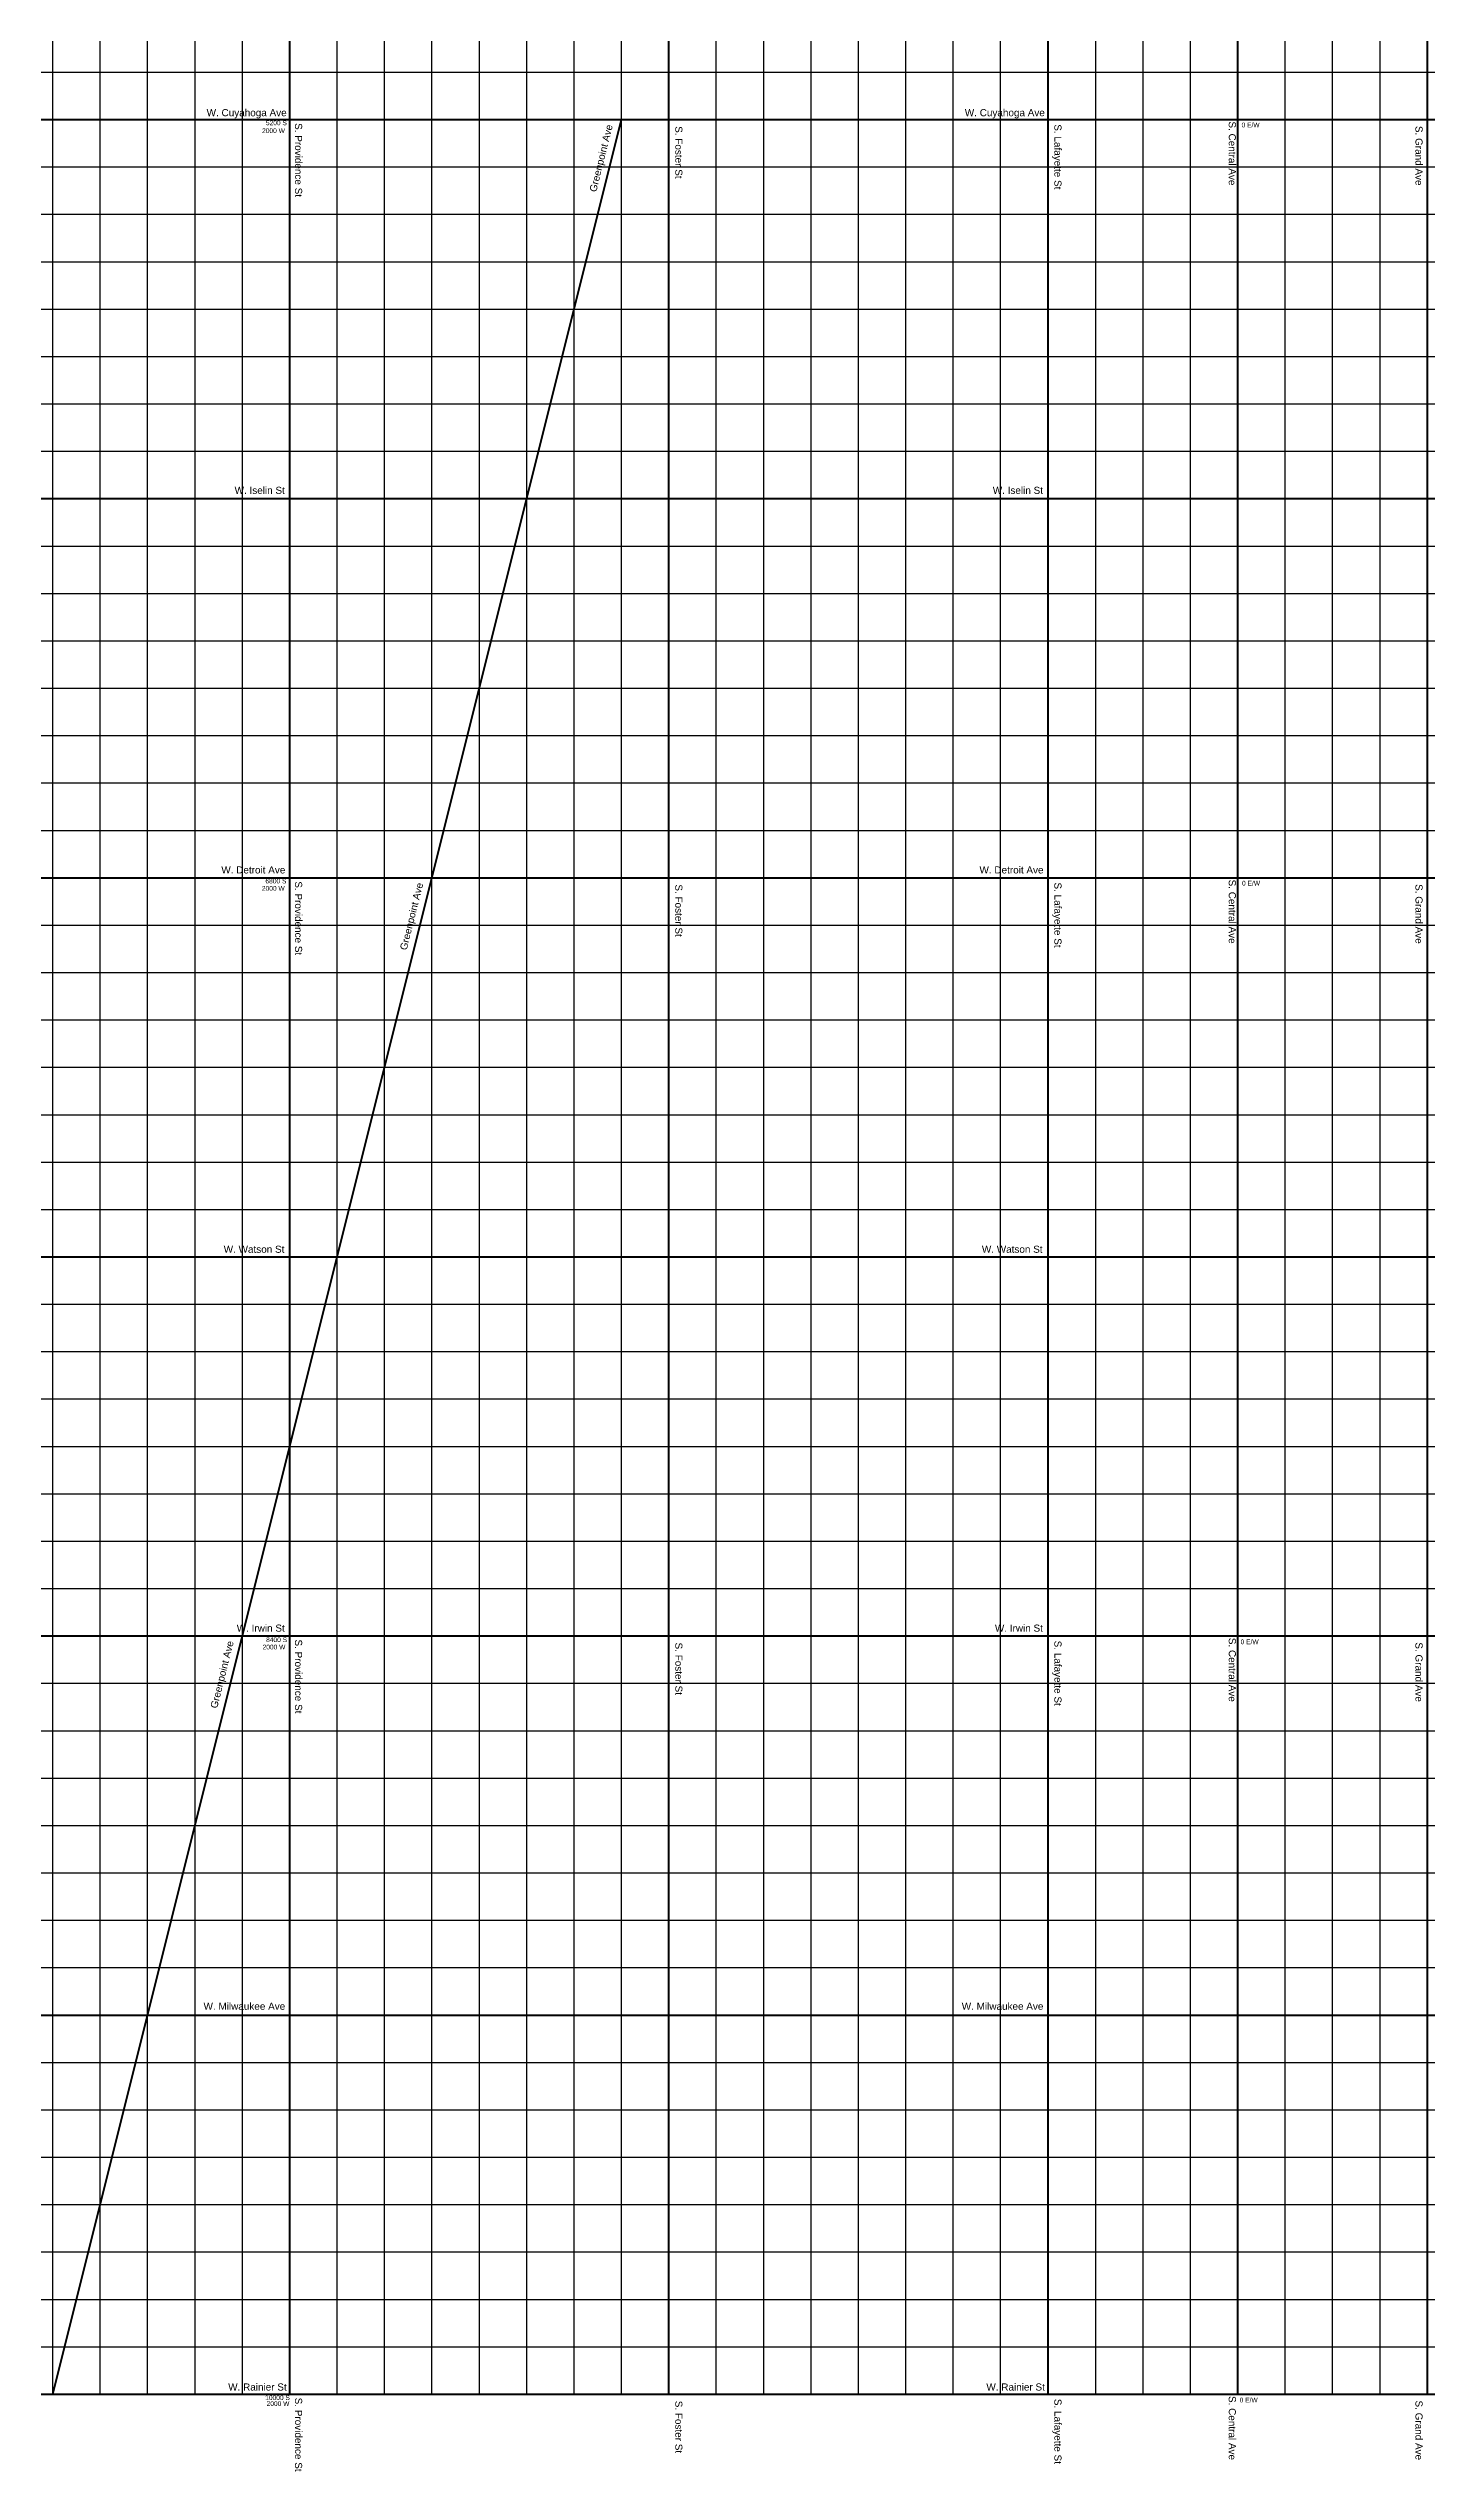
# Model space of a CAD drawing. Header units: inches. Extents: x -196 to 213, y -195 to 213.
# Drawn here: x -42.2 to 16, y -195.3 to -93 of the extents above; entities that cross this region are included whole.
import ezdxf

# ---------------------------------------------------------------- set-up
doc = ezdxf.new("R2010")
doc.units = ezdxf.units.IN
doc.header["$MEASUREMENT"] = 0
for name, color, linetype, lineweight in [('dia-major-st', 7, 'Continuous', 80), ('streets-major', 7, 'Continuous', 80), ('streets-minor', 7, 'Continuous', 30), ('text', 7, 'Continuous', 30)]:
    doc.layers.add(name, color=color, linetype=linetype, lineweight=lineweight)
doc.styles.get("Standard").update_dxf_attribs({"font": 'arial.ttf'})

msp = doc.modelspace()

# ---------------------------------------------------------------- linework, layer by layer
at = {"layer": 'dia-major-st'}
msp.add_line((-42, -192), (-18, -96), dxfattribs=at)
at = {"layer": 'streets-major'}
for p, q in [((-32, -192), (-32, 208)), ((-16, -192), (-16, 208)), ((0, 0), (0, -192)), ((8, 0), (8, -192)), ((16, 0), (16, -192)), ((-192, -96), (208, -96)), ((-192, -112), (208, -112)), ((-192, -128), (208, -128)), ((-192, -144), (208, -144)), ((-192, -160), (208, -160)), ((-192, -176), (208, -176)), ((-92, -192), (8, -192)), ((8, -192), (108, -192))]:
    msp.add_line(p, q, dxfattribs=at)
at = {"layer": 'streets-minor'}
for p, q in [((-42, -192), (-42, 208)), ((-40, -192), (-40, 208)), ((-38, -192), (-38, 208)), ((-36, -192), (-36, 208)), ((-34, -192), (-34, 208)), ((-30, -192), (-30, 208)), ((-28, -192), (-28, 208)), ((-26, -192), (-26, 208)), ((-24, -192), (-24, 208)), ((-22, -192), (-22, 208)), ((-20, -192), (-20, 208)), ((-18, -192), (-18, 208)), ((-14, -192), (-14, 208)), ((-12, -192), (-12, 208)), ((-10, -192), (-10, 208)), ((-8, -192), (-8, 208)), ((-6, -192), (-6, 208)), ((-4, -192), (-4, 208)), ((-2, -192), (-2, 208)), ((2, 0), (2, -192)), ((4, 0), (4, -192)), ((6, 0), (6, -192)), ((10, 0), (10, -192)), ((12, 0), (12, -192)), ((14, 0), (14, -192)), ((-192, -94), (208, -94)), ((-192, -98), (208, -98)), ((-192, -100), (208, -100)), ((-192, -102), (208, -102)), ((-192, -104), (208, -104)), ((-192, -106), (208, -106)), ((-192, -108), (208, -108)), ((-192, -110), (208, -110)), ((-192, -114), (208, -114)), ((-192, -116), (208, -116)), ((-192, -118), (208, -118)), ((-192, -120), (208, -120)), ((-192, -122), (208, -122)), ((-192, -124), (208, -124)), ((-192, -126), (208, -126)), ((-192, -130), (208, -130)), ((-192, -132), (208, -132)), ((-192, -134), (208, -134)), ((-192, -136), (208, -136)), ((-192, -138), (208, -138)), ((-192, -140), (208, -140)), ((-192, -142), (208, -142)), ((-192, -146), (208, -146)), ((-192, -148), (208, -148)), ((-192, -150), (208, -150)), ((-192, -152), (208, -152)), ((-192, -154), (208, -154)), ((-192, -156), (208, -156)), ((-192, -158), (208, -158)), ((-192, -162), (208, -162)), ((-192, -164), (208, -164)), ((-192, -166), (208, -166)), ((-192, -168), (208, -168)), ((-192, -170), (208, -170)), ((-192, -172), (208, -172)), ((-192, -174), (208, -174)), ((-192, -178), (208, -178)), ((-192, -180), (208, -180)), ((-192, -182), (208, -182)), ((-192, -184), (208, -184)), ((-192, -186), (208, -186)), ((-192, -188), (208, -188)), ((-192, -190), (208, -190))]:
    msp.add_line(p, q, dxfattribs=at)

# ---------------------------------------------------------------- texts
at = {"layer": 'text'}
for s, height, p in [('W. Cuyahoga Ave', 0.3, (-35.51, -95.86)), ('5200 S', 0.2, (-33.01, -96.24)), ('W. Cuyahoga Ave', 0.3, (-3.51, -95.86)), ('0 E/W', 0.2, (8.17, -96.33)), ('2000 W', 0.2, (-33.17, -96.57)), ('W. Iselin St', 0.3, (-34.33, -111.8)), ('W. Iselin St', 0.3, (-2.33, -111.8)), ('W. Detroit Ave', 0.3, (-34.89, -127.82)), ('W. Detroit Ave', 0.3, (-2.89, -127.82)), ('2000 W', 0.2, (-33.18, -128.55)), ('6800 S', 0.2, (-33.03, -128.24)), ('0 E/W', 0.2, (8.19, -128.33)), ('W. Watson St', 0.3, (-34.79, -143.83)), ('W. Watson St', 0.3, (-2.79, -143.83)), ('W. Irwin St', 0.3, (-34.24, -159.82)), ('W. Irwin St', 0.3, (-2.24, -159.82)), ('2000 W', 0.2, (-33.15, -160.57)), ('8400 S', 0.2, (-33, -160.26)), ('0 E/W', 0.2, (8.13, -160.35)), ('W. Milwaukee Ave', 0.3, (-35.64, -175.78)), ('W. Milwaukee Ave', 0.3, (-3.64, -175.78)), ('W. Rainier St', 0.3, (-34.6, -191.85)), ('10000 S', 0.2, (-33.04, -192.25)), ('W. Rainier St', 0.3, (-2.6, -191.85)), ('0 E/W', 0.2, (8.09, -192.35)), ('2000 W', 0.2, (-32.98, -192.5))]:
    msp.add_text(s, height=height, dxfattribs=at).set_placement(p)
for s, rotation, p in [('S. Central Ave', 270, (7.63, -96.08)), ('S. Providence St', 270, (-31.78, -96.15)), ('Greenpoint Ave', 76, (-19.07, -99.08)), ('S. Foster St', 270, (-15.73, -96.28)), ('S. Lafayette St', 270, (0.27, -96.2)), ('S. Grand Ave', 270, (15.51, -96.27)), ('S. Providence St', 270, (-31.78, -128.15)), ('Greenpoint Ave', 76, (-27.07, -131.08)), ('S. Foster St', 270, (-15.73, -128.28)), ('S. Lafayette St', 270, (0.27, -128.2)), ('S. Central Ave', 270, (7.63, -128.08)), ('S. Grand Ave', 270, (15.51, -128.27)), ('Greenpoint Ave', 76, (-35.07, -163.08)), ('S. Providence St', 270, (-31.78, -160.15)), ('S. Foster St', 270, (-15.73, -160.28)), ('S. Lafayette St', 270, (0.27, -160.2)), ('S. Central Ave', 270, (7.63, -160.08)), ('S. Grand Ave', 270, (15.51, -160.27)), ('S. Providence St', 270, (-31.78, -192.15)), ('S. Lafayette St', 270, (0.27, -192.2)), ('S. Central Ave', 270, (7.63, -192.08)), ('S. Foster St', 270, (-15.73, -192.28)), ('S. Grand Ave', 270, (15.51, -192.27))]:
    msp.add_text(s, height=0.3, rotation=rotation, dxfattribs=at).set_placement(p)

doc.saveas('drawing.dxf')
